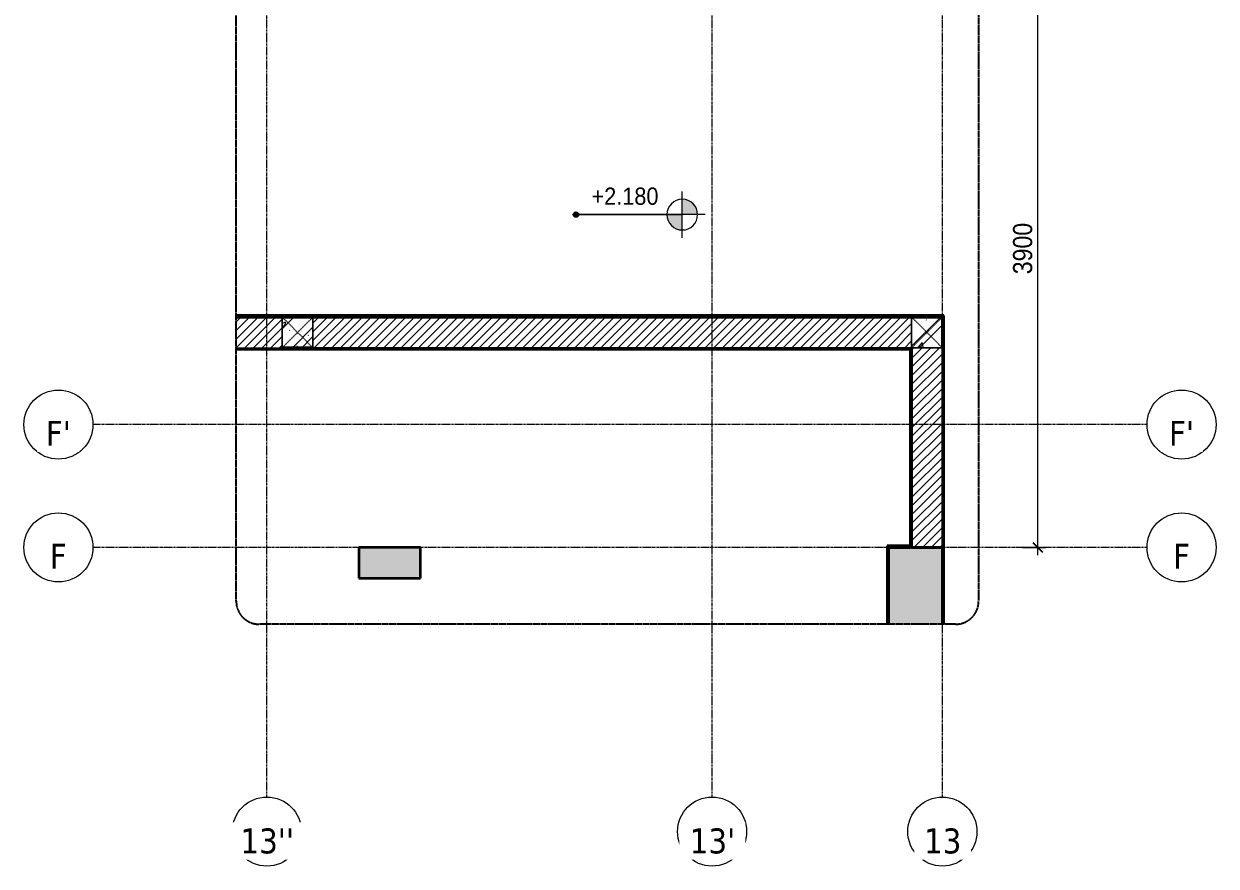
# Model space of a CAD drawing. Header units: millimetres. Extents: x 110757 to 149279, y 2002 to 54990.
# Drawn here: x 118995 to 126762, y 42462 to 47946 of the extents above; entities that cross this region are included whole.
import ezdxf

# ---------------------------------------------------------------- set-up
doc = ezdxf.new("R2010")
doc.units = ezdxf.units.MM
for name, pattern in [('Dash', [6, 3, -3]), ('Dash - Tight', [4.5, 3, -1.5]), ('Grid Line', [22.225, 12.7, -3.175, 3.175, -3.175]), ('Hidden', [7.14375, 4.7625, -2.38125])]:
    doc.linetypes.add(name, pattern=pattern)
for name, color, linetype, lineweight in [('0-2', 10, 'Continuous', 5), ('A-ANNO-DIMS', 211, 'Continuous', 9), ('A-ANNO-DIMS-50', 211, 'Continuous', 9), ('A-DETL-GENF-1', 92, 'Dash - Tight', 18), ('A-DETL-GENF-2', 92, 'Hidden', 25), ('A-WALL', 113, 'Continuous', 18), ('A-WALL-1', 113, 'Continuous', 35), ('A-WALL-PATT-1', 111, 'Continuous', 18), ('G-ANNO-DIMS', 111, 'Continuous', 9), ('I-WALL', 2, 'Continuous', 18), ('I-WALL-2', 2, 'Continuous', 35), ('S-COLS', 52, 'Continuous', 18), ('S-COLS-1', 9, 'Continuous', 5), ('S-COLS-2', 7, 'Continuous', 35), ('S-COLS-3', 52, 'Dash', 18), ('S-COLS-4', 254, 'Continuous', 18), ('S-COLS-5', 52, 'Continuous', 35), ('S-COLS-HDLN', 52, 'Dash', 18), ('S-GRID-1', 1, 'Grid Line', 9), ('S-GRID-IDEN', 1, 'Continuous', 9)]:
    doc.layers.add(name, color=color, linetype=linetype, lineweight=lineweight)
doc.styles.add('Arial_1', font='arial.ttf', dxfattribs={"width": 0.9, "height": 112.5})
doc.styles.add('Tahoma_B', font='tahomabd.ttf', dxfattribs={"height": 162.5})
doc.styles.add('UTM Avo', font='', dxfattribs={"width": 0.9, "height": 125})
doc.styles.get('UTM Avo').set_extended_font_data('UTM Avo')
doc.dimstyles.new('1_Dim_chi_tiet_2_5', dxfattribs={"dimscale": 304.8, "dimtxt": 124.912619, "dimasz": 0.19685, "dimexe": 0.164042, "dimexo": 0.0625, "dimgap": 0.016404, "dimtad": 1, "dimdec": 0, "dimrnd": 5, "dimzin": 0, "dimdsep": 46, "dimtxsty": 'UTM Avo', "dimblk1": 'OBLIQUE', "dimblk2": 'OBLIQUE', "dimsah": 1, "dimcen": 0.09, "dimdle": 0.164042, "dimazin": 0, "dimtfac": 1, "dimtdec": 4, "dimtix": 1, "dimtmove": 0, "dimatfit": 3, "dimfxl": 0.328084, "dimfxlon": 1, "dimtvp": 1, "dimtolj": 1, "dimtzin": 0, "dimarcsym": 2})
pattern_1 = [(45, (8525.727, 0), (-28.284271, 28.284271), [])]
pattern_2 = [(45, (8525.727, 0), (-26.516504, 26.516504), [])]
pattern_3 = [(50, (8525.73, 0), (364.3679, -31.8783), [38.1, -419.1]), (355, (8525.73, 0), (-70.4859, 382.1133), [30.48, -335.28]), (100.451, (8556.1, -2.66), (293.885, 350.2334), [32.38, -356.18]), (46.184, (8525.73, 101.6), (542.1585, -84.0858), [57.15, -628.65]), (96.636, (8570.9, 94.6), (474.805, 494.8554), [48.57, -534.27]), (351.184, (8525.7, 101.6), (474.8102, 494.85), [45.72, -502.92]), (21, (8576.53, 76.2), (303.2285, -204.53046), [38.1, -419.1]), (326, (8576.53, 76.2), (123.6039, 368.376), [30.48, -335.28]), (71.451, (8601.8, 59.16), (426.8341, 163.8427), [32.38, -356.18]), (37.5, (8525.73, 0), (6.17665, 169.11015), [3.353, -327.863, 3.353, -337.007, -336.55]), (37.5, (8525.73, 0), (6.17665, 169.11015), [-671.576, 3.353, -333.197]), (7.5, (8525.73, 0), (133.63888, 200.3615), [3.353, -190.703, 3.353, -320.243, -128.27]), (7.5, (8525.73, 0), (133.63888, 200.3615), [-517.652, 3.353, -124.917]), (327.5, (8412.44, 0), (271.18182, -11.45836), [3.353, -123.647, 3.353, -392.887, -525.78]), (327.5, (8412.44, 0), (271.18182, -11.45836), [-523.24, 3.353, -522.427]), (317.5, (8361.64, 0), (296.2585, 50.85285), [3.353, -161.747, 3.353, -259.791, -373.38]), (317.5, (8361.64, 0), (296.2585, 50.85285), [-428.244, 3.353, -370.027]), (45, (8525.73, 0), (-125.72359, 125.72359), []), (45, (8525.73, 190.5), (-125.72359, 125.72359), [])]

# ---------------------------------------------------------------- blocks, each defined once
blk = doc.blocks.new('NCV_TKTC_KET CAU_rvt-2-TKCS_THANG MÁY TM3 - MẶT BẰNG TẦNG 1')
at = {"layer": 'S-COLS-1'}
for points in [[(116452.6, 53361.9), (116452.6, 53711.9), (115152.6, 53711.9), (115152.6, 53361.9), (115925.8, 53361.9)], [(112452.6, 53361.9), (112452.6, 53561.9), (112052.6, 53561.9), (112052.6, 53361.9)], [(112252.6, 51261.9), (112252.6, 51661.9), (112052.6, 51661.9), (112052.6, 51261.9)], [(114352.6, 51261.9), (114352.6, 51661.9), (114152.6, 51661.9), (114152.6, 51261.9), (114221.4, 51261.9)], [(116452.6, 51361.9), (116452.6, 51661.9), (115852.6, 51661.9), (115852.6, 51361.9), (115925.8, 51361.9)], [(112252.6, 49161.9), (112252.6, 49561.9), (112052.6, 49561.9), (112052.6, 49161.9)], [(114352.6, 49161.9), (114352.6, 49561.9), (114152.6, 49561.9), (114152.6, 49161.9), (114221.4, 49161.9)], [(116452.6, 49161.9), (116452.6, 49561.9), (116252.6, 49561.9), (116252.6, 49161.9)], [(113052.6, 44336.9), (113052.6, 44536.9), (112652.6, 44536.9), (112652.6, 44336.9)], [(116452.6, 44036.9), (116452.6, 44536.9), (116102.6, 44536.9), (116102.6, 44036.9)]]:
    blk.add_hatch(color=256, dxfattribs=at).paths.add_polyline_path(points)
at = {"layer": 'S-COLS-2'}
for p, q in [((116452.6, 53711.9), (115152.6, 53711.9)), ((115152.6, 53711.9), (115152.6, 53361.9)), ((116452.6, 53361.9), (116452.6, 53711.9)), ((112052.6, 53561.9), (112052.6, 53361.9)), ((112452.6, 53561.9), (112052.6, 53561.9)), ((112452.6, 53361.9), (112452.6, 53561.9)), ((112052.6, 53361.9), (112452.6, 53361.9)), ((115152.6, 53361.9), (116452.6, 53361.9)), ((112252.6, 51661.9), (112052.6, 51661.9)), ((112052.6, 51661.9), (112052.6, 51261.9)), ((112252.6, 51261.9), (112252.6, 51661.9)), ((114352.6, 51661.9), (114152.6, 51661.9)), ((114152.6, 51661.9), (114152.6, 51261.9)), ((114352.6, 51261.9), (114352.6, 51661.9)), ((115852.6, 51661.9), (115852.6, 51361.9)), ((116452.6, 51661.9), (115852.6, 51661.9)), ((116452.6, 51361.9), (116452.6, 51661.9)), ((115852.6, 51361.9), (116452.6, 51361.9)), ((112052.6, 51261.9), (112252.6, 51261.9)), ((114152.6, 51261.9), (114352.6, 51261.9)), ((112252.6, 49561.9), (112052.6, 49561.9)), ((112052.6, 49561.9), (112052.6, 49161.9)), ((112252.6, 49161.9), (112252.6, 49561.9)), ((114352.6, 49561.9), (114152.6, 49561.9)), ((114152.6, 49561.9), (114152.6, 49161.9)), ((114352.6, 49161.9), (114352.6, 49561.9)), ((116452.6, 49561.9), (116252.6, 49561.9)), ((116252.6, 49561.9), (116252.6, 49161.9)), ((116452.6, 49161.9), (116452.6, 49561.9)), ((112052.6, 49161.9), (112252.6, 49161.9)), ((114152.6, 49161.9), (114352.6, 49161.9)), ((116252.6, 49161.9), (116452.6, 49161.9)), ((112652.6, 44536.9), (112652.6, 44336.9)), ((113052.6, 44536.9), (112652.6, 44536.9)), ((113052.6, 44336.9), (113052.6, 44536.9)), ((116452.6, 44536.9), (116102.6, 44536.9)), ((116102.6, 44536.9), (116102.6, 44036.9)), ((116452.6, 44036.9), (116452.6, 44536.9)), ((112652.6, 44336.9), (113052.6, 44336.9))]:
    blk.add_line(p, q, dxfattribs=at)
blk = doc.blocks.new('G1_SOF - BO TRU - 200x200-3050151-TKCS_THANG MÁY TM3 - MẶT BẰNG TẦNG 1')
at = {"layer": 'S-COLS-HDLN'}
for p, q in [((-100, 100), (100, -100)), ((100, 100), (-100, -100))]:
    blk.add_line(p, q, dxfattribs=at)
blk = doc.blocks.new('BORDER VIEW - BORDER VIEW-2485195-TKCS_THANG MÁY TM3 - MẶT BẰNG TẦNG 1')
at = {"layer": 'A-DETL-GENF-2'}
for p, q in [((150, 9830.9), (4686.4, 9830.9)), ((0, 150), (0, 9680.9)), ((4836.4, 9680.9), (4836.4, 150)), ((4686.4, 0), (150, 0))]:
    blk.add_line(p, q, dxfattribs=at)
for centre, start, end in [((150, 9680.9), 90, 180), ((4686.4, 9680.9), 360, 90), ((150, 150), 180, 270), ((4686.4, 150), 270, 0)]:
    blk.add_arc(centre, 150, start, end, dxfattribs=at)
blk = doc.blocks.new('Grid - M_Grid Head - Circle-353313-TKCS_THANG MÁY TM3 - MẶT BẰNG TẦNG 1')
at = {"layer": 'S-GRID-IDEN'}
blk.add_circle((0, 0), 4.5, dxfattribs=at)
blk = doc.blocks.new('DIMBLOCK35-TKCS_THANG MÁY TM3 - MẶT BẰNG TẦNG 1')
at = {"layer": 'A-ANNO-DIMS-50', "lineweight": 25}
for p, q in [((125600.9, 48436.9), (125570.9, 48466.9)), ((125600.9, 48436.9), (125630.9, 48406.9)), ((125600.9, 44536.9), (125570.9, 44566.9)), ((125600.9, 44536.9), (125630.9, 44506.9))]:
    blk.add_line(p, q, dxfattribs=at)
at = {"layer": 'A-ANNO-DIMS-50'}
for p, q in [((125500.9, 48436.9), (125650.9, 48436.9)), ((125600.9, 48436.9), (125500.9, 48436.9)), ((125600.9, 44486.9), (125600.9, 48436.9)), ((125500.9, 44536.9), (125650.9, 44536.9)), ((125600.9, 44536.9), (125500.9, 44536.9))]:
    blk.add_line(p, q, dxfattribs=at)
at = {"layer": 'A-ANNO-DIMS-50', "color": 0, "insert": (125438.5, 46315.8), "char_height": 125, "width": 410.824, "attachment_point": 1, "rotation": 90, "line_spacing_factor": 1.110334, "style": 'UTM Avo'}
blk.add_mtext('3900', dxfattribs=at)
blk = doc.blocks.new('_Oblique')
at = {"color": 0, "linetype": 'ByBlock', "lineweight": -2}
blk.add_line((-0.5, -0.5), (0.5, 0.5), dxfattribs=at)
blk = doc.blocks.new('Spot Elevations - M_Spot Elevation - Target Filled-350595-TKCS_THANG MÁY TM3 - MẶT BẰNG TẦNG 1')
at = {"layer": 'G-ANNO-DIMS'}
h = blk.add_hatch(color=256, dxfattribs=at)
edge = h.paths.add_edge_path()
edge.add_line((0, 0), (-2, 0))
edge.add_arc((0, 0), 2, 90, 180, ccw=False)
edge.add_line((0, 2), (0, 0))
h = blk.add_hatch(color=256, dxfattribs=at)
edge = h.paths.add_edge_path()
edge.add_line((0, 0), (2, 0))
edge.add_arc((0, 0), 2, 270, 360, ccw=False)
edge.add_line((0, -2), (0, 0))
for p, q in [((0, -3), (0, 3)), ((-3, 0), (14, 0))]:
    blk.add_line(p, q, dxfattribs=at)
blk.add_circle((0, 0), 2, dxfattribs=at)

msp = doc.modelspace()

# ---------------------------------------------------------------- hatches: boundary and pattern name
at = {"layer": 'A-WALL-PATT-1'}
h = msp.add_hatch(dxfattribs=at)
h.set_pattern_fill('FP_3', color=256, style=0, pattern_type=2)
h.set_pattern_definition(pattern_2)
h.paths.add_polyline_path([(124978.3, 46036.9), (124978.3, 46046.9), (120378.4, 46046.9), (120378.4, 46036.9), (122747.1, 46036.9)])
h = msp.add_hatch(dxfattribs=at)
h.set_pattern_fill('FP_1', color=256, style=0, pattern_type=2)
h.set_pattern_definition(pattern_1)
h.paths.add_polyline_path([(124778.3, 45836.9), (124778.3, 46036.9), (120878.4, 46036.9), (120878.4, 45836.9), (122747.1, 45836.9)])
h.paths.add_polyline_path([(120378.4, 45836.9), (120678.4, 45836.9), (120678.4, 46036.9), (120378.4, 46036.9), (120378.4, 46014.7)])
h = msp.add_hatch(dxfattribs=at)
h.set_pattern_fill('FP_3', color=256, style=0, pattern_type=2)
h.set_pattern_definition(pattern_2)
h.paths.add_polyline_path([(124978.3, 44036.9), (124988.3, 44036.9), (124988.3, 46046.9), (124978.3, 46046.9), (124978.3, 46036.9)])
h = msp.add_hatch(dxfattribs=at)
h.set_pattern_fill('FP_3', color=256, style=0, pattern_type=2)
h.set_pattern_definition(pattern_2)
h.paths.add_polyline_path([(124768.3, 45826.9), (124778.3, 45826.9), (124778.3, 45836.9), (120378.4, 45836.9), (120378.4, 45826.9), (122747.1, 45826.9)])
h = msp.add_hatch(dxfattribs=at)
h.set_pattern_fill('FP_3', color=256, style=0, pattern_type=2)
h.set_pattern_definition(pattern_2)
h.paths.add_polyline_path([(124778.3, 44537), (124778.3, 45826.9), (124768.3, 45826.9), (124768.3, 44537)])
h = msp.add_hatch(dxfattribs=at)
h.set_pattern_fill('FP_1', color=256, style=0, pattern_type=2)
h.set_pattern_definition(pattern_1)
h.paths.add_polyline_path([(124978.3, 44536.9), (124978.3, 45836.9), (124778.3, 45836.9), (124778.3, 44536.9)])
h = msp.add_hatch(dxfattribs=at)
h.set_pattern_fill('FP_3', color=256, style=0, pattern_type=2)
h.set_pattern_definition(pattern_2)
h.paths.add_polyline_path([(124625.4, 44036.9), (124628.2, 44036.9), (124628.2, 44536.9), (124618.2, 44536.9), (124618.2, 44036.9)])
h = msp.add_hatch(dxfattribs=at)
h.set_pattern_fill('FP_3', color=256, style=0, pattern_type=2)
h.set_pattern_definition(pattern_2)
h.paths.add_polyline_path([(124768.3, 44537), (124778.3, 44537), (124778.3, 44547), (124618.3, 44547), (124618.3, 44537)])
at = {"layer": 'G-ANNO-DIMS'}
h = msp.add_hatch(color=256, dxfattribs=at)
edge = h.paths.add_edge_path()
edge.add_arc((122591.7, 46703.9), 17.5, 0, 360)
at = {"layer": 'S-COLS-4'}
h = msp.add_hatch(dxfattribs=at)
h.set_pattern_fill('FP_2', color=256, style=0, pattern_type=2)
h.set_pattern_definition(pattern_3)
h.paths.add_polyline_path([(120878.4, 45836.9), (120878.4, 46036.9), (120678.4, 46036.9), (120678.4, 45836.9)])
h = msp.add_hatch(dxfattribs=at)
h.set_pattern_fill('FP_2', color=256, style=0, pattern_type=2)
h.set_pattern_definition(pattern_3)
h.paths.add_polyline_path([(120878.4, 45836.9), (120878.4, 46036.9), (120678.4, 46036.9), (120678.4, 45836.9)])
h = msp.add_hatch(dxfattribs=at)
h.set_pattern_fill('FP_2', color=256, style=0, pattern_type=2)
h.set_pattern_definition(pattern_3)
h.paths.add_polyline_path([(124978.3, 45836.9), (124978.3, 46036.9), (124778.3, 46036.9), (124778.3, 45836.9)])
h = msp.add_hatch(dxfattribs=at)
h.set_pattern_fill('FP_2', color=256, style=0, pattern_type=2)
h.set_pattern_definition(pattern_3)
h.paths.add_polyline_path([(124978.3, 45836.9), (124978.3, 46036.9), (124778.3, 46036.9), (124778.3, 45836.9)])

# ---------------------------------------------------------------- linework, layer by layer
at = {"layer": 'A-WALL'}
for p, q in [((120678.4, 45836.9), (120678.4, 46036.9)), ((120878.4, 46036.9), (120878.4, 45836.9)), ((124778.3, 45836.9), (124778.3, 46036.9)), ((120378.4, 45836.9), (120678.4, 45836.9)), ((124978.3, 45836.9), (120878.4, 45836.9))]:
    msp.add_line(p, q, dxfattribs=at)
at = {"layer": 'A-WALL-1'}
for p, q in [((120678.4, 46036.9), (120378.4, 46036.9)), ((124778.3, 46036.9), (120878.4, 46036.9)), ((124778.3, 45836.9), (124778.3, 44547)), ((124778.3, 44536.9), (124978.3, 44536.9))]:
    msp.add_line(p, q, dxfattribs=at)
at = {"layer": 'G-ANNO-DIMS'}
for p, q in [((122591.7, 46703.9), (122724.9, 46703.9)), ((122724.9, 46703.9), (123284.2, 46703.9))]:
    msp.add_line(p, q, dxfattribs=at)
msp.add_circle((122591.7, 46703.9), 17.5, dxfattribs=at)
at = {"layer": 'I-WALL'}
for p, q in [((124768.3, 44537), (124778.3, 44537)), ((124778.3, 44537), (124778.3, 44547))]:
    msp.add_line(p, q, dxfattribs=at)
at = {"layer": 'I-WALL-2'}
for p, q in [((124988.3, 46046.9), (120378.4, 46046.9)), ((120378.4, 46036.9), (124978.3, 46036.9)), ((124978.3, 46036.9), (124978.3, 44036.9)), ((124988.3, 44036.9), (124988.3, 46046.9)), ((120378.4, 45826.9), (124768.3, 45826.9)), ((120878.4, 45836.9), (120678.4, 45836.9)), ((124768.3, 45826.9), (124768.3, 44537)), ((124618.2, 44536.9), (124618.2, 44036.9)), ((124628.2, 44536.9), (124618.2, 44536.9)), ((124778.3, 44547), (124618.3, 44547)), ((124618.3, 44547), (124618.3, 44537)), ((124618.3, 44537), (124768.3, 44537)), ((124628.2, 44036.9), (124628.2, 44536.9))]:
    msp.add_line(p, q, dxfattribs=at)
at = {"layer": 'S-COLS'}
for p, q in [((120678.4, 46036.9), (120678.4, 45836.9)), ((120878.4, 45836.9), (120878.4, 46036.9)), ((124778.3, 46036.9), (124778.3, 45836.9)), ((124778.3, 45836.9), (124978.3, 45836.9))]:
    msp.add_line(p, q, dxfattribs=at)
at = {"layer": 'S-COLS-5'}
for p, q in [((120878.4, 46036.9), (120678.4, 46036.9)), ((124978.3, 46036.9), (124778.3, 46036.9)), ((124978.3, 45836.9), (124978.3, 46036.9)), ((120678.4, 45836.9), (120878.4, 45836.9))]:
    msp.add_line(p, q, dxfattribs=at)
at = {"layer": 'S-GRID-1'}
for p, q in [((120578.4, 44161.5), (120578.4, 53290.1)), ((123478.3, 44161.5), (123478.3, 53290.1)), ((124978.3, 44161.5), (124978.3, 53290.1)), ((120695.2, 45336.9), (119445.2, 45336.9)), ((125061.9, 45336.9), (120695.2, 45336.9)), ((126311.9, 45336.9), (125061.9, 45336.9)), ((120695.2, 44536.9), (119445.2, 44536.9)), ((125061.9, 44536.9), (120695.2, 44536.9)), ((126311.9, 44536.9), (125061.9, 44536.9)), ((120578.4, 42911.5), (120578.4, 44161.5)), ((123478.3, 42911.5), (123478.3, 44161.5)), ((124978.3, 42911.5), (124978.3, 44161.5))]:
    msp.add_line(p, q, dxfattribs=at)

# ---------------------------------------------------------------- block references
at = {"layer": '0-2'}
msp.add_blockref('NCV_TKTC_KET CAU_rvt-2-TKCS_THANG MÁY TM3 - MẶT BẰNG TẦNG 1', (8525.7, 0), dxfattribs=at)
at = {"layer": 'A-DETL-GENF-1'}
msp.add_blockref('BORDER VIEW - BORDER VIEW-2485195-TKCS_THANG MÁY TM3 - MẶT BẰNG TẦNG 1', (120378.4, 44036.9), dxfattribs=at)
at = {"layer": 'G-ANNO-DIMS', "extrusion": (0, 0, -1), "xscale": 49.99999999999998, "yscale": 49.99999999999998, "zscale": 49.99999999999998}
msp.add_blockref('Spot Elevations - M_Spot Elevation - Target Filled-350595-TKCS_THANG MÁY TM3 - MẶT BẰNG TẦNG 1', (-123284.2, 46703.9), dxfattribs=at)
at = {"layer": 'S-COLS-3'}
for p in [(120778.4, 45936.9), (124878.3, 45936.9)]:
    msp.add_blockref('G1_SOF - BO TRU - 200x200-3050151-TKCS_THANG MÁY TM3 - MẶT BẰNG TẦNG 1', p, dxfattribs=at)
at = {"layer": 'S-GRID-IDEN', "xscale": 49.99999999999998, "yscale": 49.99999999999998, "zscale": 49.99999999999998, "rotation": 89.99999999999986}
for p in [(119220.2, 45336.9), (126536.9, 45336.9), (119220.2, 44536.9), (126536.9, 44536.9)]:
    msp.add_blockref('Grid - M_Grid Head - Circle-353313-TKCS_THANG MÁY TM3 - MẶT BẰNG TẦNG 1', p, dxfattribs=at)
at = {"layer": 'S-GRID-IDEN', "xscale": 49.99999999999998, "yscale": 49.99999999999998, "zscale": 49.99999999999998}
for p in [(120578.4, 42686.5), (123478.3, 42686.5), (124978.3, 42686.5)]:
    msp.add_blockref('Grid - M_Grid Head - Circle-353313-TKCS_THANG MÁY TM3 - MẶT BẰNG TẦNG 1', p, dxfattribs=at)

# ---------------------------------------------------------------- texts
at = {"layer": 'G-ANNO-DIMS', "insert": (122692.8, 46880.3), "char_height": 112.5, "width": 519.248, "attachment_point": 1, "line_spacing_factor": 0.941778, "style": 'Arial_1'}
msp.add_mtext('+2.180', dxfattribs=at)

# ---------------------------------------------------------------- dimensions: what is measured, and where the dimension line sits
at = {"layer": 'A-ANNO-DIMS'}
dim = msp.add_linear_dim(base=(125600.9, 48436.9), p1=(125500.9, 44536.9), p2=(125500.9, 48436.9), angle=90, dimstyle='1_Dim_chi_tiet_2_5', override={"dimpost": '<>', "dimfxl": 3900}, dxfattribs=at)
dim.commit()
dim.dimension.update_dxf_attribs({"geometry": 'DIMBLOCK35-TKCS_THANG MÁY TM3 - MẶT BẰNG TẦNG 1', "text_midpoint": (125531.2, 46486.9)})

# ---------------------------------------------------------------- next in the draw order: texts
at = {"layer": 'S-GRID-IDEN', "char_height": 162.5, "attachment_point": 5, "line_spacing_factor": 0.996129, "style": 'Tahoma_B', "bg_fill": 3, "box_fill_scale": 1.25, "bg_fill_color": 256, "bg_fill_true_color": 13158600, "bg_fill_transparency": 0}
for s, insert, width in [("\\pt634.99962,1269.99925,1905.0005,2540.00013,3174.99975,3809.99937,4445.00062,5080.00025,5714.99987,6349.9995,6985.00075,7620.00037,8255,8889.99962,9524.99925,10160.0005,10795.00013,11429.99975,12064.99938,12700.00063,13335.00025,13969.99988,14604.9995,15240.00075,15875.00038,16510,17144.99963,17779.99925,18415.0005,19050.00013,19684.99975,20319.99938;F'", (119219.7, 45279.7), 192), ("\\pt634.99962,1269.99925,1905.0005,2540.00013,3174.99975,3809.99937,4445.00062,5080.00025,5714.99987,6349.9995,6985.00075,7620.00037,8255,8889.99962,9524.99925,10160.0005,10795.00013,11429.99975,12064.99938,12700.00063,13335.00025,13969.99988,14604.9995,15240.00075,15875.00038,16510,17144.99963,17779.99925,18415.0005,19050.00013,19684.99975,20319.99938;F'", (126536.4, 45279.7), 192), ('\\pt634.99962,1269.99925,1905.0005,2540.00013,3174.99975,3809.99937,4445.00062,5080.00025,5714.99987,6349.9995,6985.00075,7620.00037,8255,8889.99962,9524.99925,10160.0005,10795.00013,11429.99975,12064.99938,12700.00063,13335.00025,13969.99988,14604.9995,15240.00075,15875.00038,16510,17144.99963,17779.99925,18415.0005,19050.00013,19684.99975,20319.99938;F', (119219.7, 44479.7), 132.5), ('\\pt634.99962,1269.99925,1905.0005,2540.00013,3174.99975,3809.99937,4445.00062,5080.00025,5714.99987,6349.9995,6985.00075,7620.00037,8255,8889.99962,9524.99925,10160.0005,10795.00013,11429.99975,12064.99938,12700.00063,13335.00025,13969.99988,14604.9995,15240.00075,15875.00038,16510,17144.99963,17779.99925,18415.0005,19050.00013,19684.99975,20319.99938;F', (126536.4, 44479.7), 132.5), ("\\pt634.99962,1269.99925,1905.0005,2540.00013,3174.99975,3809.99937,4445.00062,5080.00025,5714.99987,6349.9995,6985.00075,7620.00037,8255,8889.99962,9524.99925,10160.0005,10795.00013,11429.99975,12064.99938,12700.00063,13335.00025,13969.99988,14604.9995,15240.00075,15875.00038,16510,17144.99963,17779.99925,18415.0005,19050.00013,19684.99975,20319.99938;13''", (120580.5, 42624.1), 407), ("\\pt634.99962,1269.99925,1905.0005,2540.00013,3174.99975,3809.99937,4445.00062,5080.00025,5714.99987,6349.9995,6985.00075,7620.00037,8255,8889.99962,9524.99925,10160.0005,10795.00013,11429.99975,12064.99938,12700.00063,13335.00025,13969.99988,14604.9995,15240.00075,15875.00038,16510,17144.99963,17779.99925,18415.0005,19050.00013,19684.99975,20319.99938;13'", (123480.4, 42624.1), 347.5), ('\\pt634.99962,1269.99925,1905.0005,2540.00013,3174.99975,3809.99937,4445.00062,5080.00025,5714.99987,6349.9995,6985.00075,7620.00037,8255,8889.99962,9524.99925,10160.0005,10795.00013,11429.99975,12064.99938,12700.00063,13335.00025,13969.99988,14604.9995,15240.00075,15875.00038,16510,17144.99963,17779.99925,18415.0005,19050.00013,19684.99975,20319.99938;13', (124980.4, 42624.1), 288)]:
    msp.add_mtext(s, dxfattribs=dict(at, insert=insert, width=width))

doc.saveas('drawing.dxf')
